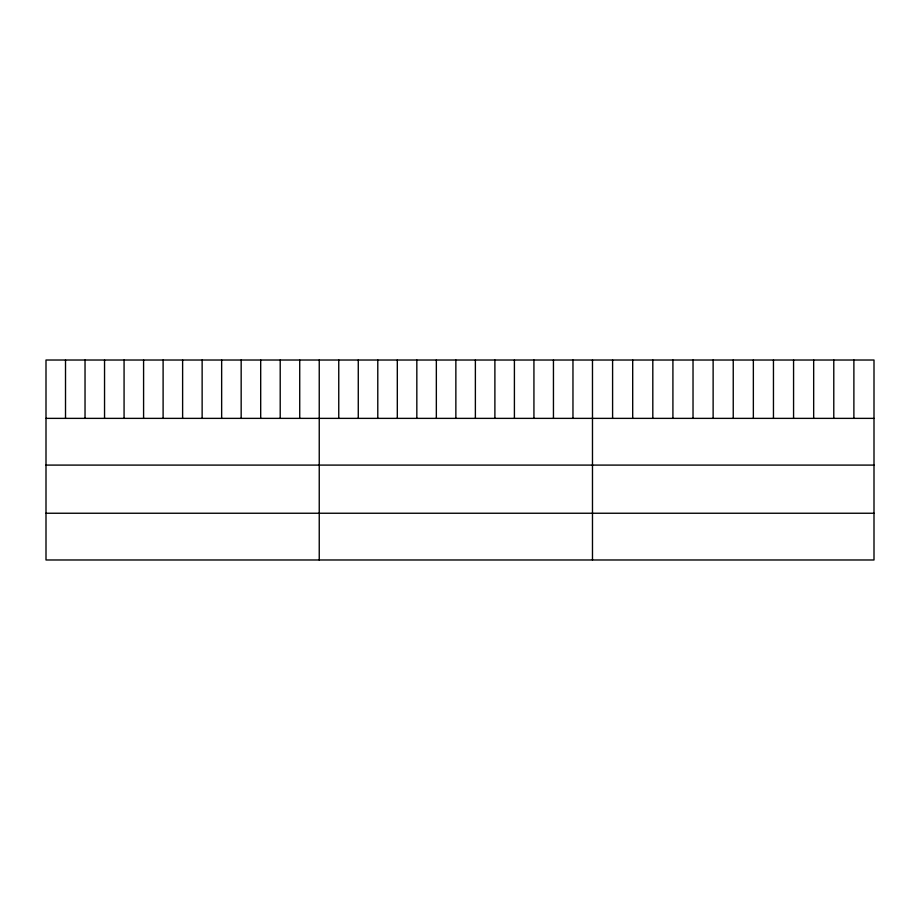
<?xml version="1.0" encoding="UTF-8"?>
<svg xmlns="http://www.w3.org/2000/svg" width="920" height="920" viewBox="0 0 920 920"><rect width="100%" height="100%" fill="white"/><g stroke="black" fill="none" stroke-linecap="round" stroke-linejoin="round"><path stroke-width="1.38" d="M874 418.37L874 559.981L46 559.981L46 360.019L874 360.019L874 418.37L46 418.37M46 465.094L874 465.094M46 513.245L874 513.245M853.886 360.019L853.886 418.37M833.784 360.019L833.784 418.37M813.671 360.019L813.671 418.37M793.569 360.019L793.569 418.37M773.456 360.019L773.456 418.37M753.353 360.019L753.353 418.37M733.24 360.019L733.24 418.37M713.126 360.019L713.126 418.37M693.024 360.019L693.024 418.37M672.911 360.019L672.911 418.37M652.809 360.019L652.809 418.37M632.695 360.019L632.695 418.37M612.594 360.019L612.594 418.37M592.48 360.019L592.48 559.981M572.964 360.019L572.964 418.37M553.449 360.019L553.449 418.37M533.933 360.019L533.933 418.37M514.406 360.019L514.406 418.37M494.891 360.019L494.891 418.37M475.375 360.019L475.375 418.37M455.86 360.019L455.86 418.37M436.344 360.019L436.344 418.37M416.829 360.019L416.829 418.37M397.313 360.019L397.313 418.37M377.786 360.019L377.786 418.37M358.271 360.019L358.271 418.37M338.755 360.019L338.755 418.37M319.24 360.019L319.24 559.981M299.724 360.019L299.724 418.37M280.209 360.019L280.209 418.37M260.693 360.019L260.693 418.37M241.166 360.019L241.166 418.37M221.651 360.019L221.651 418.37M202.136 360.019L202.136 418.37M182.62 360.019L182.62 418.37M163.105 360.019L163.105 418.37M143.589 360.019L143.589 418.37M124.073 360.019L124.073 418.37M104.546 360.019L104.546 418.37M85.031 360.019L85.031 418.37M65.515 360.019L65.515 418.37"/></g></svg>
